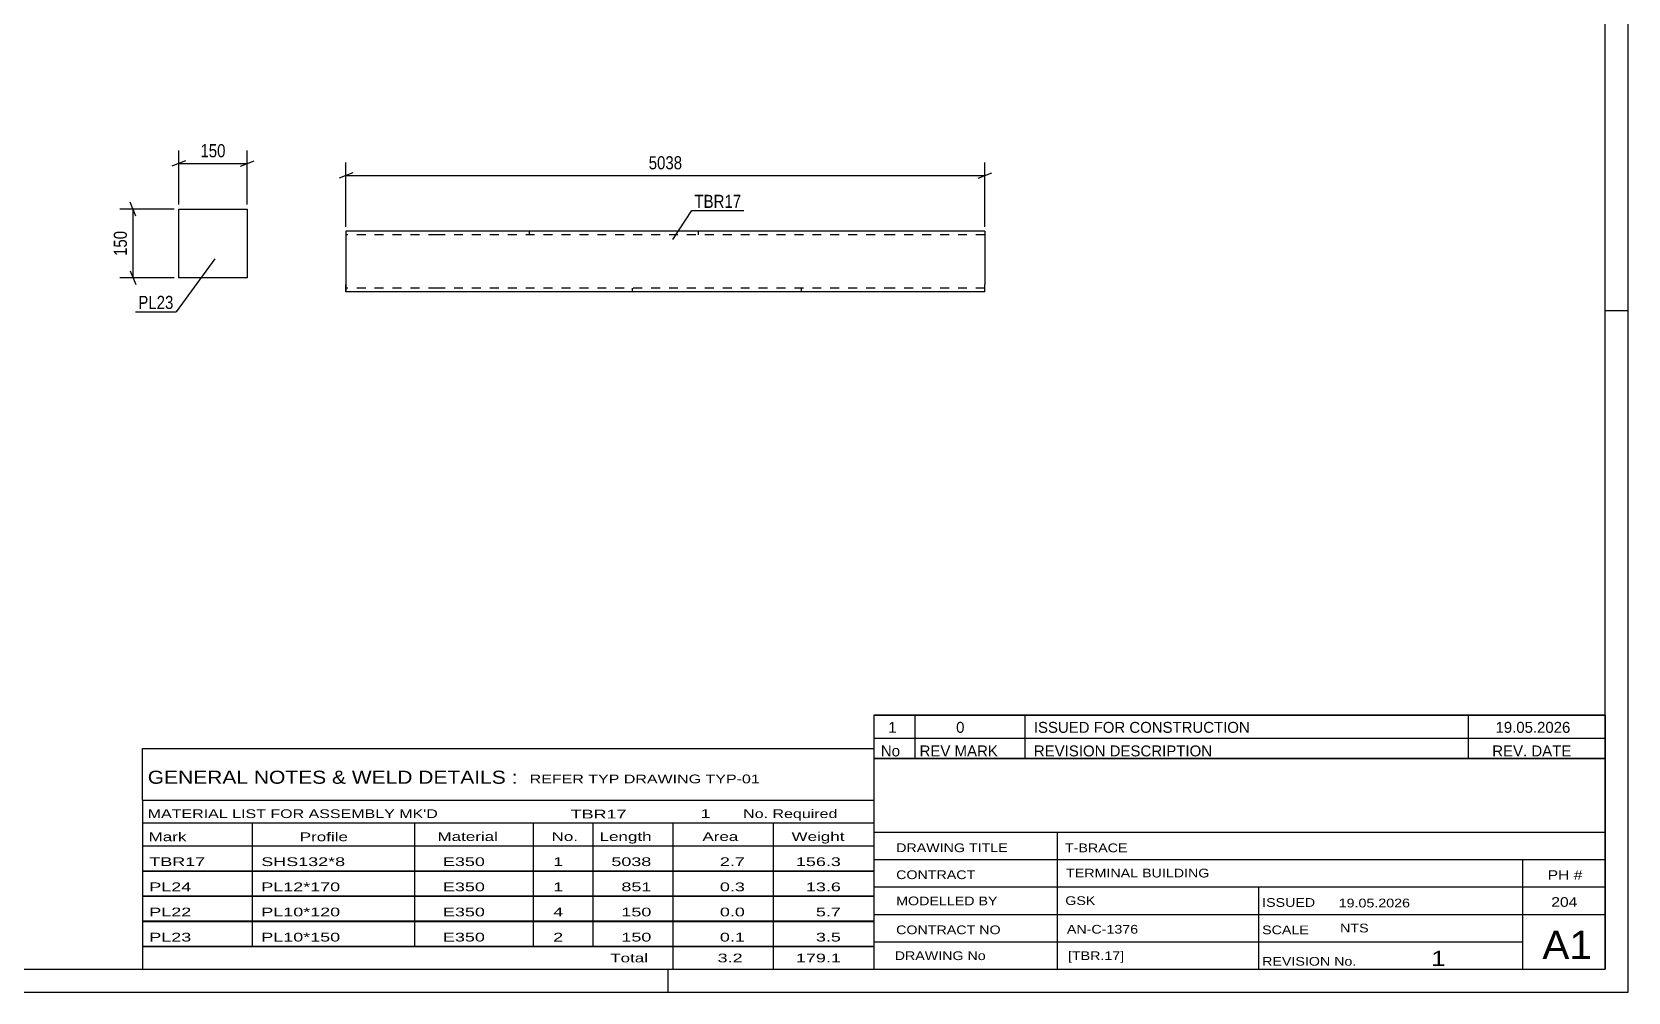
# Model space of a CAD drawing. Header units: millimetres. Extents: x 0 to 594, y 0 to 420.
# Drawn here: x 244.8 to 594, y 0 to 210 of the extents above; entities that cross this region are included whole.
import ezdxf

# ---------------------------------------------------------------- set-up
doc = ezdxf.new("R2010")
doc.units = ezdxf.units.MM
doc.linetypes.add('DXK_LINE_DOT2', pattern=[3.9198, 1.9599, -1.9599])
doc.styles.add('Arial Narrow', font='ARIALN.TTF', dxfattribs={"height": 0.2})

# ---------------------------------------------------------------- blocks, each defined once
blk = doc.blocks.new('Unknown-489684507-1163')
at = {"color": 5, "linetype": 'Continuous'}
for p, q in [((594, 0), (594, 420)), ((589, 5), (589, 415)), ((594, 149), (589, 149)), ((5, 5), (589, 5)), ((384, 0), (384, 5)), ((0, 0), (594, 0))]:
    blk.add_line(p, q, dxfattribs=at)
blk = doc.blocks.new('Unknown-489684507-5983')
at = {"color": 7, "linetype": 'Continuous'}
for p, q in [((429, 51.05), (429, 5)), ((429, 51.05), (589, 51.05)), ((589, 51), (589, 5)), ((429, 35), (589, 35)), ((469.14, 35), (469.14, 5)), ((429, 29), (589, 29)), ((571, 5.05), (571, 29.05)), ((429, 23), (589, 23)), ((513.14, 23), (513.14, 5)), ((429, 17), (589, 17)), ((429, 11), (571, 11)), ((429, 5), (589, 5))]:
    blk.add_line(p, q, dxfattribs=at)
at = {"color": 7, "style": 'Arial Narrow'}
for s, height, width, p in [('DRAWING TITLE', 1.9089, 1.425378, (433.88, 30.61)), ('T-BRACE', 1.909, 1.425378, (470.81, 30.59)), ('CONTRACT', 1.909, 1.425378, (433.88, 24.71)), ('TERMINAL BUILDING', 1.9089, 1.425378, (471.06, 25.07)), ('GSK', 1.909, 1.425378, (470.88, 19.04)), ('MODELLED BY', 1.9089, 1.425378, (433.88, 18.98)), ('ISSUED', 1.909, 1.425378, (513.94, 18.64)), ('19.05.2026', 1.909, 1.425378, (530.69, 18.52)), ('CONTRACT NO', 1.9089, 1.425378, (433.88, 12.66)), ('AN-C-1376', 1.909, 1.425378, (471.23, 12.78)), ('SCALE', 1.909, 1.425378, (513.94, 12.65)), ('A1', 6.204, 1.25, (575.24, 7.2)), ('DRAWING No', 1.909, 1.425378, (433.56, 7)), ('[TBR.17]', 1.909, 1.425378, (471.46, 6.99)), ('REVISION No.', 1.9089, 1.425378, (513.94, 5.77)), ('1', 3.34, 1.5, (550.91, 5.68))]:
    blk.add_text(s, height=height, dxfattribs=dict(at, width=width)).set_placement(p)
at = {"color": 7, "linetype": 'Continuous', "style": 'Arial Narrow'}
for s, height, width, p in [('PH #', 2.1, 1.42538, (576.4, 24.55)), ('204', 2.1, 1.42538, (577.19, 18.65)), ('NTS', 1.909, 1.425378, (531, 13.05))]:
    blk.add_text(s, height=height, dxfattribs=dict(at, width=width)).set_placement(p)
blk = doc.blocks.new('Unknown-489684507-5984')
at = {"color": 7, "linetype": 'Continuous'}
for p, q in [((429, 60.55), (589, 60.55)), ((589, 60.55), (429, 60.55)), ((429, 60.55), (429, 55.55)), ((438, 60.55), (438, 55.55)), ((462, 60.55), (462, 55.55)), ((559, 60.55), (559, 55.55)), ((589, 60.55), (589, 55.55)), ((429, 55.55), (589, 55.55)), ((429, 55.55), (429, 51.05)), ((429, 55.55), (589, 55.55)), ((438, 55.55), (438, 51.05)), ((462, 55.55), (462, 51.05)), ((559, 55.55), (559, 51.05)), ((589, 55.55), (589, 51.05)), ((589, 51.05), (429, 51.05))]:
    blk.add_line(p, q, dxfattribs=at)
at = {"color": 7, "linetype": 'Continuous', "style": 'Arial Narrow'}
for s, height, width, p in [('1', 2.39, 1.196471, (432.16, 56.7)), ('0', 2.39, 1.196471, (447, 56.7)), ('ISSUED FOR CONSTRUCTION', 2.3861, 1.196471, (464, 56.7)), ('19.05.2026', 2.386, 1.196471, (565, 56.7)), ('No', 2.386, 1.2, (430.54, 51.55)), ('REV MARK', 2.386, 1.2, (439, 51.55)), ('REVISION DESCRIPTION', 2.3861, 1.2, (464, 51.55)), ('REV. DATE', 2.386, 1.2, (564.28, 51.55))]:
    blk.add_text(s, height=height, dxfattribs=dict(at, width=width)).set_placement(p)
blk = doc.blocks.new('Unknown-489684507-5985')
at = {"color": 7, "linetype": 'Continuous'}
for p, q in [((269, 53.25), (429, 53.25)), ((269, 42), (269, 53.25)), ((429, 53.25), (429, 42)), ((269, 42), (429, 42)), ((269, 42), (269, 37)), ((429, 42), (429, 37)), ((269, 37), (429, 37)), ((269, 37), (269, 32)), ((293, 37), (293, 32)), ((328.5, 37), (328.5, 32)), ((354.5, 37), (354.5, 32)), ((367.5, 37), (367.5, 32)), ((385, 37), (385, 32)), ((407, 37), (407, 32)), ((429, 37), (429, 32)), ((269, 32), (429, 32)), ((269, 31.95), (269, 26.55)), ((269, 31.95), (429, 31.95)), ((293, 32), (293, 26.5)), ((328.5, 32), (328.5, 26.5)), ((354.5, 32), (354.5, 26.5)), ((367.5, 32), (367.5, 26.5)), ((385, 32), (385, 26.5)), ((407, 32), (407, 26.5)), ((429, 31.95), (429, 26.55)), ((269, 26.55), (429, 26.55)), ((269, 26.45), (269, 21.05)), ((269, 26.45), (429, 26.45)), ((293, 26.5), (293, 21)), ((328.5, 26.5), (328.5, 21)), ((354.5, 26.5), (354.5, 21)), ((367.5, 26.5), (367.5, 21)), ((385, 26.5), (385, 21)), ((407, 26.5), (407, 21)), ((429, 26.45), (429, 21.05)), ((269, 21.05), (429, 21.05)), ((293, 21), (293, 15.5)), ((328.5, 21), (328.5, 15.5)), ((354.5, 21), (354.5, 15.5)), ((367.5, 21), (367.5, 15.5)), ((385, 21), (385, 15.5)), ((407, 21), (407, 15.5)), ((269, 20.95), (269, 15.55)), ((269, 20.95), (429, 20.95)), ((429, 20.95), (429, 15.55)), ((269, 15.55), (429, 15.55)), ((269, 15.45), (269, 10.05)), ((269, 15.45), (429, 15.45)), ((293, 15.5), (293, 10)), ((328.5, 15.5), (328.5, 10)), ((354.5, 15.5), (354.5, 10)), ((367.5, 15.5), (367.5, 10)), ((385, 15.5), (385, 10)), ((407, 15.5), (407, 10)), ((429, 15.45), (429, 10.05)), ((269, 10.05), (429, 10.05)), ((269, 10), (429, 10)), ((269, 10), (269, 5)), ((385, 10), (385, 5)), ((407, 10), (407, 5)), ((429, 10), (429, 5)), ((269, 5), (429, 5))]:
    blk.add_line(p, q, dxfattribs=at)
at = {"color": 7, "style": 'Arial Narrow'}
for s, height, width, p in [('GENERAL NOTES & WELD DETAILS :', 2.8633, 1.4, (270.15, 45.56)), ('REFER TYP DRAWING TYP-01', 1.9089, 1.6, (353.7, 45.66)), ("MATERIAL LIST FOR ASSEMBLY MK'D", 1.9089, 1.6, (270.15, 38.06)), ('TBR17', 1.909, 1.794707, (362.68, 37.97)), ('1', 1.91, 1.794707, (391.08, 38.06)), ('No. Required', 1.9089, 1.6, (400.41, 38.06)), ('Mark', 1.909, 1.7, (270.34, 33)), ('Profile', 1.909, 1.7, (303.41, 33)), ('Material', 1.909, 1.7, (333.54, 33.06)), ('No.', 1.909, 1.7, (358.5, 33.06)), ('Length', 1.909, 1.7, (369, 33.06)), ('Area', 1.909, 1.7, (391.5, 33.06)), ('Weight', 1.909, 1.7, (411, 33.06))]:
    blk.add_text(s, height=height, dxfattribs=dict(at, width=width)).set_placement(p)
at = {"color": 7, "linetype": 'Continuous', "style": 'Arial Narrow'}
for s, height, width, p in [('TBR17', 1.909, 1.794707, (270.5, 27.56)), ('SHS132*8', 1.909, 1.794707, (295, 27.56)), ('E350', 1.909, 1.794707, (334.74, 27.56)), ('1', 1.91, 1.794707, (358.86, 27.56)), ('5038', 1.909, 1.794707, (371.58, 27.56)), ('2.7', 1.909, 1.794707, (395.32, 27.56)), ('156.3', 1.909, 1.794707, (411.96, 27.56)), ('PL24', 1.909, 1.794707, (270.5, 22.06)), ('PL12*170', 1.909, 1.794707, (295, 22.06)), ('E350', 1.909, 1.794707, (334.74, 22.06)), ('1', 1.91, 1.794707, (358.86, 22.06)), ('851', 1.909, 1.794707, (373.77, 22.06)), ('0.3', 1.909, 1.794707, (395.32, 22.06)), ('13.6', 1.909, 1.794707, (414.14, 22.06)), ('PL22', 1.909, 1.794707, (270.5, 16.56)), ('PL10*120', 1.909, 1.794707, (295, 16.56)), ('E350', 1.909, 1.794707, (334.74, 16.56)), ('4', 1.91, 1.794707, (358.86, 16.56)), ('150', 1.909, 1.794707, (373.77, 16.56)), ('0.0', 1.909, 1.794707, (395.32, 16.56)), ('5.7', 1.909, 1.794707, (416.33, 16.56)), ('PL23', 1.909, 1.794707, (270.5, 11.06)), ('PL10*150', 1.909, 1.794707, (295, 11.06)), ('E350', 1.909, 1.794707, (334.74, 11.06)), ('2', 1.91, 1.794707, (358.86, 11.06)), ('150', 1.909, 1.794707, (373.77, 11.06)), ('0.1', 1.909, 1.794707, (395.32, 11.06)), ('3.5', 1.909, 1.794707, (416.33, 11.06)), ('Total', 1.909, 1.7, (371.33, 6.5)), ('3.2', 1.909, 1.794707, (394.83, 6.5)), ('179.1', 1.909, 1.794707, (411.96, 6.5))]:
    blk.add_text(s, height=height, dxfattribs=dict(at, width=width)).set_placement(p)
blk = doc.blocks.new('Part-489684507-1414 - 1386')
at = {"color": 2, "linetype": 'Continuous'}
for p, q in [((333.51, 166.39), (313.51, 166.39)), ((313.51, 166.39), (313.51, 154.79)), ((433.19, 166.39), (333.61, 166.39)), ((453.29, 166.39), (433.29, 166.39)), ((453.29, 166.39), (453.29, 165.92)), ((453.29, 165.92), (453.29, 165.4)), ((453.29, 165.4), (453.29, 154.79)), ((313.51, 153.19), (313.51, 154.79)), ((453.29, 153.19), (453.29, 154.79)), ((333.51, 153.19), (313.51, 153.19)), ((433.19, 153.19), (333.61, 153.19)), ((453.29, 153.19), (433.29, 153.19))]:
    blk.add_line(p, q, dxfattribs=at)
at = {"color": 7, "linetype": 'DXK_LINE_DOT2'}
for p, q in [((333.51, 165.59), (313.51, 165.59)), ((433.19, 165.59), (333.61, 165.59)), ((353.61, 166.39), (353.61, 165.59)), ((390.6, 166.39), (390.6, 165.59)), ((453.29, 165.59), (433.29, 165.59)), ((313.51, 154.79), (313.51, 153.31)), ((333.51, 153.99), (313.51, 153.99)), ((433.19, 153.99), (333.61, 153.99)), ((376.2, 153.19), (376.2, 153.99)), ((413.19, 153.19), (413.19, 153.99)), ((453.29, 153.99), (433.29, 153.99))]:
    blk.add_line(p, q, dxfattribs=at)
blk = doc.blocks.new('Part-489684507-1712 - 1696')
at = {"color": 2, "linetype": 'Continuous'}
for p, q in [((276.93, 171.24), (291.93, 171.24)), ((276.93, 156.24), (276.93, 171.24)), ((291.93, 171.24), (291.93, 156.24)), ((291.93, 156.24), (276.93, 156.24))]:
    blk.add_line(p, q, dxfattribs=at)
blk = doc.blocks.new('StraightDimension-489684507-1420 - 1386')
at = {"color": 7, "linetype": 'Continuous'}
for p, q in [((315.01, 179.2), (312.01, 178)), ((313.51, 167.39), (313.51, 181.45)), ((313.51, 178.6), (453.29, 178.6)), ((451.79, 178), (454.79, 179.2)), ((453.29, 167.39), (453.29, 181.45))]:
    blk.add_line(p, q, dxfattribs=at)
at = {"color": 0}
blk.add_wipeout([(387.66, 179.35), (387.66, 183.55), (379.15, 183.55), (379.15, 179.35)], dxfattribs=at)
at = {"color": 3, "style": 'Arial Narrow'}
blk.add_text('5038', height=2.863, dxfattribs=at).set_placement((379.75, 179.95))
blk = doc.blocks.new('StraightDimension-489684507-1716 - 1696')
at = {"color": 7, "linetype": 'Continuous'}
for p, q in [((278.43, 181.84), (275.43, 180.64)), ((276.93, 172.24), (276.93, 184.09)), ((290.43, 180.64), (293.43, 181.84)), ((291.93, 172.24), (291.93, 184.09)), ((276.93, 181.24), (291.93, 181.24))]:
    blk.add_line(p, q, dxfattribs=at)
at = {"color": 0}
blk.add_wipeout([(287.77, 181.99), (287.77, 186.19), (281.08, 186.19), (281.08, 181.99)], dxfattribs=at)
at = {"color": 3, "style": 'Arial Narrow'}
blk.add_text('150', height=2.863, dxfattribs=at).set_placement((281.68, 182.59))
blk = doc.blocks.new('StraightDimension-489684507-1727 - 1696')
at = {"color": 7, "linetype": 'Continuous'}
for p, q in [((275.93, 171.24), (264.08, 171.24)), ((267.53, 169.74), (266.33, 172.74)), ((266.93, 156.24), (266.93, 171.24)), ((266.33, 157.74), (267.53, 154.74)), ((275.93, 156.24), (264.08, 156.24))]:
    blk.add_line(p, q, dxfattribs=at)
at = {"color": 0}
blk.add_wipeout([(266.18, 167.08), (261.98, 167.08), (261.98, 160.4), (266.18, 160.4)], dxfattribs=at)
at = {"color": 3, "style": 'Arial Narrow'}
blk.add_text('150', height=2.863, rotation=90.0002, dxfattribs=at).set_placement((265.58, 161))
blk = doc.blocks.new('Mark-489684507-1409 - 1386')
at = {"color": 0}
blk.add_wipeout([(399.98, 171.51), (399.98, 174.51), (389.75, 174.51), (389.75, 171.51)], dxfattribs=at)
blk.add_wipeout([(399.98, 171.51), (399.98, 174.51), (389.75, 174.51), (389.75, 171.51)], dxfattribs=at)
at = {"color": 30, "linetype": 'Continuous'}
for p, q in [((385.03, 164.61), (389.15, 170.91)), ((389.15, 170.91), (400.58, 170.91))]:
    blk.add_line(p, q, dxfattribs=at)
at = {"color": 3, "style": 'Arial Narrow'}
blk.add_text('TBR17', height=2.863, dxfattribs=at).set_placement((389.75, 171.51))
blk = doc.blocks.new('Mark-489684507-1708 - 1696')
at = {"color": 0}
blk.add_wipeout([(275.77, 149.41), (275.77, 152.41), (268.09, 152.41), (268.09, 149.41)], dxfattribs=at)
blk.add_wipeout([(275.77, 149.41), (275.77, 152.41), (268.09, 152.41), (268.09, 149.41)], dxfattribs=at)
at = {"color": 30, "linetype": 'Continuous'}
for p in [(284.83, 160.34), (267.49, 148.81)]:
    blk.add_line(p, (276.37, 148.81), dxfattribs=at)
at = {"color": 3, "style": 'Arial Narrow'}
blk.add_text('PL23', height=2.863, dxfattribs=at).set_placement((268.09, 149.41))

msp = doc.modelspace()

# ---------------------------------------------------------------- block references
for name in ['Unknown-489684507-1163', 'Part-489684507-1712 - 1696', 'Part-489684507-1414 - 1386', 'Unknown-489684507-5984', 'Unknown-489684507-5985', 'Unknown-489684507-5983']:
    msp.add_blockref(name, (0, 0))

# ---------------------------------------------------------------- next in the draw order: block references
for name in ['StraightDimension-489684507-1716 - 1696', 'StraightDimension-489684507-1420 - 1386']:
    msp.add_blockref(name, (0, 0))

# ---------------------------------------------------------------- next in the draw order: block references
for name in ['StraightDimension-489684507-1727 - 1696', 'Mark-489684507-1409 - 1386']:
    msp.add_blockref(name, (0, 0))

# ---------------------------------------------------------------- next in the draw order: block references
msp.add_blockref('Mark-489684507-1708 - 1696', (0, 0))

doc.saveas('drawing.dxf')
